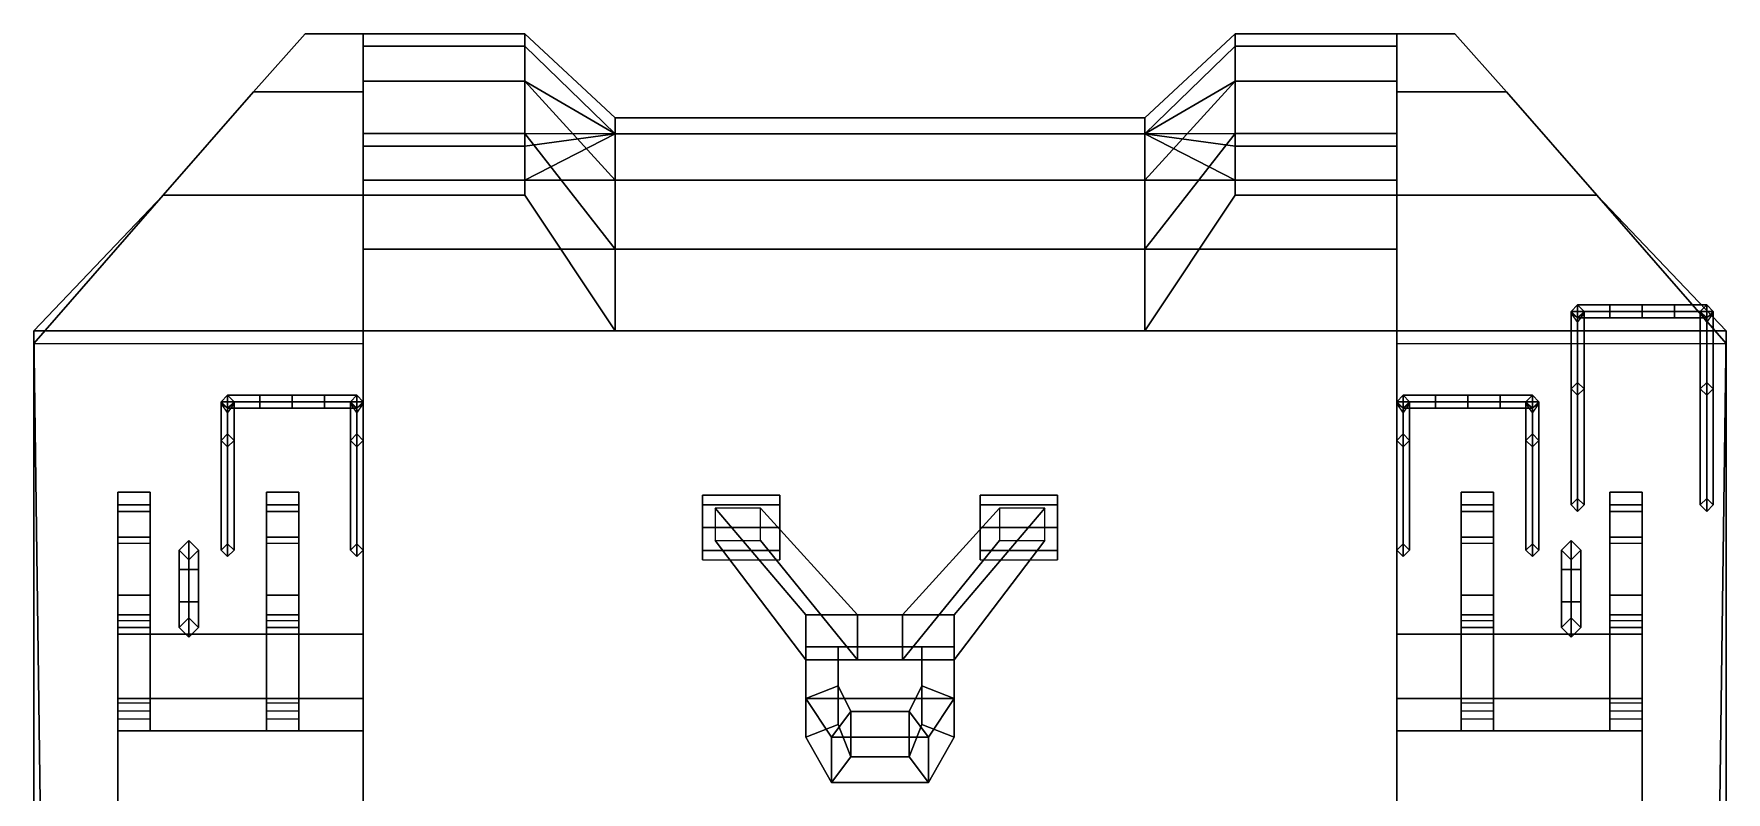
# Model space of a CAD drawing. Extents: x -1.31 to 1.31, y -3.08 to 2.74.
# Drawn here: x -1.31 to 1.31, y 1.565 to 2.74 of the extents above; entities that cross this region are included whole.
import ezdxf

# ---------------------------------------------------------------- set-up
doc = ezdxf.new("R2010")
doc.units = 0
doc.layers.get('0').update_dxf_attribs({"linetype": 'CONTINUOUS'})
doc.layers.add('BOGIE', color=5, linetype='CONTINUOUS')

msp = doc.modelspace()

# ---------------------------------------------------------------- linework, layer by layer
for points in [[(-0.89, 2.74, 1), (-0.97, 2.65, 1.06), (-0.97, 2.65, 1.09), (-0.89, 2.74, 1.03)], [(-0.8, 2.74, 1), (-0.8, 2.65, 1.06), (-0.97, 2.65, 1.06), (-0.89, 2.74, 1)], [(-0.89, 2.74, 1.03), (-0.97, 2.65, 1.09), (-0.8, 2.65, 1.09), (-0.8, 2.74, 1.03)], [(-0.8, 2.74, 1.03), (-0.8, 2.74, 1), (-0.89, 2.74, 1), (-0.89, 2.74, 1.03)], [(-0.55, 2.721, 0.7957), (-0.55, 2.74, 0.7), (-0.8, 2.74, 0.7), (-0.8, 2.721, 0.7957)], [(-0.55, 2.74, 0.7), (-0.55, 2.721, 0.6043), (-0.8, 2.721, 0.6043), (-0.8, 2.74, 0.7)], [(-0.8, 2.6668, 0.8768), (-0.8, 2.721, 0.7957), (-0.8, 2.74, 0.7), (-0.8, 2.721, 0.6043)], [(-0.8, 2.65, 1.09), (-0.8, 2.65, 1.06), (-0.8, 2.74, 1), (-0.8, 2.74, 1.03)], [(-0.8, 2.5657, 0.9349), (-0.8, 2.5133, 1.0133), (-0.8, 2.65, 1.06), (-0.8, 2.74, 1)], [(-0.8, 2.74, 1), (-0.8, 2.65, 1.06), (-0.8, 2.5133, 1.0133), (-0.8, 2.5657, 0.9349)], [(-0.41, 2.61, 0.78), (-0.41, 2.5849, 0.6537), (-0.55, 2.721, 0.6043), (-0.55, 2.74, 0.7)], [(-0.41, 2.5849, 0.9063), (-0.41, 2.61, 0.78), (-0.55, 2.74, 0.7), (-0.55, 2.721, 0.7957)], [(0.55, 2.74, 0.7), (0.55, 2.721, 0.6043), (0.41, 2.5849, 0.6537), (0.41, 2.61, 0.78)], [(0.55, 2.721, 0.7957), (0.55, 2.74, 0.7), (0.41, 2.61, 0.78), (0.41, 2.5849, 0.9063)], [(0.8, 2.74, 0.7), (0.8, 2.721, 0.6043), (0.55, 2.721, 0.6043), (0.55, 2.74, 0.7)], [(0.8, 2.721, 0.7957), (0.8, 2.74, 0.7), (0.55, 2.74, 0.7), (0.55, 2.721, 0.7957)], [(0.8, 2.721, 0.6043), (0.8, 2.74, 0.7), (0.8, 2.721, 0.7957), (0.8, 2.6668, 0.8768)], [(0.8, 2.74, 1.03), (0.8, 2.65, 1.09), (0.97, 2.65, 1.09), (0.89, 2.74, 1.03)], [(0.89, 2.74, 1.03), (0.89, 2.74, 1), (0.8, 2.74, 1), (0.8, 2.74, 1.03)], [(0.8, 2.74, 1), (0.8, 2.65, 1.06), (0.8, 2.65, 1.09), (0.8, 2.74, 1.03)], [(0.89, 2.74, 1), (0.97, 2.65, 1.06), (0.8, 2.65, 1.06), (0.8, 2.74, 1)], [(0.8, 2.74, 1), (0.8, 2.65, 1.06), (0.8, 2.5133, 1.0133), (0.8, 2.5657, 0.9349)], [(0.8, 2.5657, 0.9349), (0.8, 2.5133, 1.0133), (0.8, 2.65, 1.06), (0.8, 2.74, 1)], [(0.97, 2.65, 1.09), (0.97, 2.65, 1.06), (0.89, 2.74, 1), (0.89, 2.74, 1.03)], [(-0.55, 2.6668, 0.8768), (-0.55, 2.721, 0.7957), (-0.8, 2.721, 0.7957), (-0.8, 2.6668, 0.8768)], [(-0.55, 2.721, 0.6043), (-0.55, 2.6668, 0.5232), (-0.8, 2.6668, 0.5232), (-0.8, 2.721, 0.6043)], [(-0.8, 2.5857, 0.931), (-0.8, 2.6668, 0.8768), (-0.8, 2.721, 0.6043), (-0.8, 2.6668, 0.5232)], [(-0.41, 2.5849, 0.6537), (-0.41, 2.5133, 0.5467), (-0.55, 2.6668, 0.5232), (-0.55, 2.721, 0.6043)], [(-0.41, 2.5849, 0.9063), (-0.41, 2.5849, 0.9063), (-0.55, 2.721, 0.7957), (-0.55, 2.6668, 0.8768)], [(0.55, 2.721, 0.6043), (0.55, 2.6668, 0.5232), (0.41, 2.5133, 0.5467), (0.41, 2.5849, 0.6537)], [(0.55, 2.6668, 0.8768), (0.55, 2.721, 0.7957), (0.41, 2.5849, 0.9063)], [(0.8, 2.6668, 0.8768), (0.8, 2.721, 0.7957), (0.55, 2.721, 0.7957), (0.55, 2.6668, 0.8768)], [(0.8, 2.721, 0.6043), (0.8, 2.6668, 0.5232), (0.55, 2.6668, 0.5232), (0.55, 2.721, 0.6043)], [(0.8, 2.6668, 0.5232), (0.8, 2.721, 0.6043), (0.8, 2.6668, 0.8768), (0.8, 2.5857, 0.931)], [(-0.8, 2.49, 1.14), (-0.8, 2.65, 1.09), (-0.97, 2.65, 1.09), (-1.11, 2.49, 1.14)], [(-1.11, 2.49, 1.12), (-0.97, 2.65, 1.06), (-0.8, 2.65, 1.06), (-0.8, 2.49, 1.12)], [(-0.97, 2.65, 1.09), (-0.97, 2.65, 1.06), (-1.11, 2.49, 1.12), (-1.11, 2.49, 1.14)], [(-0.55, 2.5857, 0.931), (-0.55, 2.6668, 0.8768), (-0.8, 2.6668, 0.8768), (-0.8, 2.5857, 0.931)], [(-0.55, 2.6668, 0.5232), (-0.55, 2.5857, 0.469), (-0.8, 2.5857, 0.469), (-0.8, 2.6668, 0.5232)], [(-0.8, 2.5657, 0.9349), (-0.8, 2.5857, 0.931), (-0.8, 2.6668, 0.5232), (-0.8, 2.5857, 0.469)], [(-0.8, 2.49, 1.12), (-0.8, 2.65, 1.06), (-0.8, 2.65, 1.09), (-0.8, 2.49, 1.14)], [(-0.8, 2.65, 1.06), (-0.8, 2.49, 1.12), (-0.8, 2.4063, 1.0849), (-0.8, 2.5133, 1.0133)], [(-0.8, 2.5133, 1.0133), (-0.8, 2.4063, 1.0849), (-0.8, 2.49, 1.12), (-0.8, 2.65, 1.06)], [(-0.41, 2.5133, 0.5467), (-0.41, 2.4063, 0.4751), (-0.55, 2.5857, 0.469), (-0.55, 2.6668, 0.5232)], [(-0.41, 2.5849, 0.9063), (-0.41, 2.5849, 0.9063), (-0.55, 2.6668, 0.8768), (-0.55, 2.5857, 0.931)], [(0.55, 2.6668, 0.5232), (0.55, 2.5857, 0.469), (0.41, 2.4063, 0.4751), (0.41, 2.5133, 0.5467)], [(0.55, 2.5857, 0.931), (0.55, 2.6668, 0.8768), (0.41, 2.5849, 0.9063)], [(0.8, 2.6668, 0.5232), (0.8, 2.5857, 0.469), (0.55, 2.5857, 0.469), (0.55, 2.6668, 0.5232)], [(0.8, 2.5857, 0.931), (0.8, 2.6668, 0.8768), (0.55, 2.6668, 0.8768), (0.55, 2.5857, 0.931)], [(0.8, 2.5857, 0.469), (0.8, 2.6668, 0.5232), (0.8, 2.5857, 0.931), (0.8, 2.5657, 0.9349)], [(1.11, 2.49, 1.14), (0.97, 2.65, 1.09), (0.8, 2.65, 1.09), (0.8, 2.49, 1.14)], [(0.8, 2.65, 1.09), (0.8, 2.65, 1.06), (0.8, 2.49, 1.12), (0.8, 2.49, 1.14)], [(0.8, 2.49, 1.12), (0.8, 2.65, 1.06), (0.97, 2.65, 1.06), (1.11, 2.49, 1.12)], [(0.8, 2.5133, 1.0133), (0.8, 2.4063, 1.0849), (0.8, 2.49, 1.12), (0.8, 2.65, 1.06)], [(0.8, 2.65, 1.06), (0.8, 2.49, 1.12), (0.8, 2.4063, 1.0849), (0.8, 2.5133, 1.0133)], [(1.11, 2.49, 1.12), (0.97, 2.65, 1.06), (0.97, 2.65, 1.09), (1.11, 2.49, 1.14)], [(0.41, 2.5849, 0.9063), (0.41, 2.61, 0.78), (-0.41, 2.61, 0.78), (-0.41, 2.5849, 0.9063)], [(0.41, 2.61, 0.78), (0.41, 2.5849, 0.6537), (-0.41, 2.5849, 0.6537), (-0.41, 2.61, 0.78)], [(-0.55, 2.5657, 0.9349), (-0.55, 2.5857, 0.931), (-0.8, 2.5857, 0.931), (-0.8, 2.5657, 0.9349)], [(-0.55, 2.5857, 0.469), (-0.55, 2.49, 0.45), (-0.8, 2.49, 0.45), (-0.8, 2.5857, 0.469)], [(-0.8, 2.4063, 1.0849), (-0.8, 2.5133, 1.0133), (-0.8, 2.5857, 0.469), (-0.8, 2.49, 0.45)], [(-0.8, 2.5133, 1.0133), (-0.8, 2.5657, 0.9349), (-0.8, 2.5857, 0.469)], [(-0.41, 2.4063, 0.4751), (-0.41, 2.28, 0.45), (-0.55, 2.49, 0.45), (-0.55, 2.5857, 0.469)], [(-0.41, 2.5849, 0.9063), (-0.41, 2.5849, 0.9063), (-0.55, 2.5857, 0.931), (-0.55, 2.5657, 0.9349)], [(0.55, 2.5133, 1.0133), (0.41, 2.5849, 0.9063), (-0.41, 2.5849, 0.9063), (-0.55, 2.5133, 1.0133)], [(-0.41, 2.5849, 0.9063), (-0.41, 2.5849, 0.9063), (-0.55, 2.5657, 0.9349), (-0.55, 2.5133, 1.0133)], [(0.41, 2.5849, 0.6537), (0.41, 2.5133, 0.5467), (-0.41, 2.5133, 0.5467), (-0.41, 2.5849, 0.6537)], [(0.55, 2.5857, 0.469), (0.55, 2.49, 0.45), (0.41, 2.28, 0.45), (0.41, 2.4063, 0.4751)], [(0.55, 2.5657, 0.9349), (0.55, 2.5857, 0.931), (0.41, 2.5849, 0.9063)], [(0.55, 2.5133, 1.0133), (0.55, 2.5657, 0.9349), (0.41, 2.5849, 0.9063)], [(0.8, 2.5857, 0.469), (0.8, 2.49, 0.45), (0.55, 2.49, 0.45), (0.55, 2.5857, 0.469)], [(0.8, 2.5657, 0.9349), (0.8, 2.5857, 0.931), (0.55, 2.5857, 0.931), (0.55, 2.5657, 0.9349)], [(0.8, 2.49, 0.45), (0.8, 2.5857, 0.469), (0.8, 2.5133, 1.0133), (0.8, 2.4063, 1.0849)], [(0.8, 2.5857, 0.469), (0.8, 2.5857, 0.469), (0.8, 2.5657, 0.9349), (0.8, 2.5133, 1.0133)], [(-0.55, 2.5133, 1.0133), (-0.55, 2.5657, 0.9349), (-0.8, 2.5657, 0.9349), (-0.8, 2.5133, 1.0133)], [(0.8, 2.5133, 1.0133), (0.8, 2.5657, 0.9349), (0.55, 2.5657, 0.9349), (0.55, 2.5133, 1.0133)], [(-1.11, 2.49, 1.14), (-1.31, 2.26, 1.14), (-0.8, 2.26, 1.14), (-0.8, 2.49, 1.14)], [(-1.11, 2.49, 1.12), (-1.31, 2.28, 1.12), (-1.31, 2.26, 1.14), (-1.11, 2.49, 1.14)], [(-0.8, 2.49, 1.12), (-0.8, 2.28, 1.12), (-1.31, 2.28, 1.12), (-1.11, 2.49, 1.12)], [(0.8, 2.4063, 1.0849), (0.8, 2.5133, 1.0133), (-0.8, 2.5133, 1.0133), (-0.8, 2.4063, 1.0849)], [(-0.55, 2.49, 0.45), (-0.41, 2.28, 0.45), (-0.8, 2.28, 0.45), (-0.8, 2.49, 0.45)], [(-0.8, 2.28, 1.12), (-0.8, 2.4063, 1.0849), (-0.8, 2.49, 0.45), (-0.8, 2.28, 0.45)], [(-0.8, 2.26, 1.14), (-0.8, 2.28, 1.12), (-0.8, 2.49, 1.12), (-0.8, 2.49, 1.14)], [(-0.8, 2.4063, 1.0849), (-0.8, 2.28, 1.12), (-0.8, 2.28, 1.12), (-0.8, 2.49, 1.12)], [(-0.8, 2.49, 1.12), (-0.8, 2.28, 1.12), (-0.8, 2.28, 1.12), (-0.8, 2.4063, 1.0849)], [(0.41, 2.5133, 0.5467), (0.41, 2.4063, 0.4751), (-0.41, 2.4063, 0.4751), (-0.41, 2.5133, 0.5467)], [(0.8, 2.49, 0.45), (0.8, 2.28, 0.45), (0.41, 2.28, 0.45), (0.55, 2.49, 0.45)], [(0.8, 2.28, 0.45), (0.8, 2.49, 0.45), (0.8, 2.4063, 1.0849), (0.8, 2.28, 1.12)], [(0.8, 2.49, 1.12), (0.8, 2.28, 1.12), (0.8, 2.26, 1.14), (0.8, 2.49, 1.14)], [(0.8, 2.49, 1.14), (0.8, 2.26, 1.14), (1.31, 2.26, 1.14), (1.11, 2.49, 1.14)], [(1.11, 2.49, 1.12), (1.31, 2.28, 1.12), (0.8, 2.28, 1.12), (0.8, 2.49, 1.12)], [(0.8, 2.49, 1.12), (0.8, 2.28, 1.12), (0.8, 2.28, 1.12), (0.8, 2.4063, 1.0849)], [(0.8, 2.4063, 1.0849), (0.8, 2.28, 1.12), (0.8, 2.28, 1.12), (0.8, 2.49, 1.12)], [(1.31, 2.26, 1.14), (1.31, 2.28, 1.12), (1.11, 2.49, 1.12), (1.11, 2.49, 1.14)], [(0.8, 2.28, 1.12), (0.8, 2.4063, 1.0849), (-0.8, 2.4063, 1.0849), (-0.8, 2.28, 1.12)], [(0.41, 2.4063, 0.4751), (0.41, 2.28, 0.45), (-0.41, 2.28, 0.45), (-0.41, 2.4063, 0.4751)], [(1.08, 2.2, 1.19), (1.07, 2.19, 1.2), (1.07, 2.31, 1.37), (1.08, 2.32, 1.37)], [(1.08, 2.32, 1.37), (1.07, 2.31, 1.37), (1.13, 2.31, 1.43), (1.13, 2.32, 1.42)], [(1.07, 2.19, 1.2), (1.08, 2.18, 1.21), (1.08, 2.3, 1.37), (1.07, 2.31, 1.37)], [(1.07, 2.31, 1.37), (1.08, 2.3, 1.37), (1.13, 2.3, 1.42), (1.13, 2.31, 1.43)], [(1.08, 2.02, 1.35), (1.07, 2.01, 1.36), (1.07, 2.3065, 1.36), (1.08, 2.2925, 1.35)], [(1.07, 2.01, 1.36), (1.08, 2, 1.37), (1.08, 2.3, 1.37), (1.07, 2.3065, 1.36)], [(1.09, 2.19, 1.2), (1.08, 2.2, 1.19), (1.08, 2.32, 1.37), (1.09, 2.31, 1.37)], [(1.09, 2.31, 1.37), (1.08, 2.32, 1.37), (1.13, 2.32, 1.42), (1.13, 2.31, 1.41)], [(1.08, 2.18, 1.21), (1.09, 2.19, 1.2), (1.09, 2.31, 1.37), (1.08, 2.3, 1.37)], [(1.08, 2.3, 1.37), (1.09, 2.31, 1.37), (1.13, 2.31, 1.41), (1.13, 2.3, 1.42)], [(1.09, 2.01, 1.36), (1.08, 2.02, 1.35), (1.08, 2.2925, 1.35), (1.09, 2.3065, 1.36)], [(1.08, 2, 1.37), (1.09, 2.01, 1.36), (1.09, 2.3065, 1.36), (1.08, 2.3, 1.37)], [(1.13, 2.31, 1.41), (1.13, 2.32, 1.42), (1.18, 2.32, 1.44), (1.18, 2.31, 1.43)], [(1.13, 2.32, 1.42), (1.13, 2.31, 1.43), (1.18, 2.31, 1.45), (1.18, 2.32, 1.44)], [(1.13, 2.3, 1.42), (1.13, 2.31, 1.41), (1.18, 2.31, 1.43), (1.18, 2.3, 1.44)], [(1.13, 2.31, 1.43), (1.13, 2.3, 1.42), (1.18, 2.3, 1.44), (1.18, 2.31, 1.45)], [(1.23, 2.32, 1.42), (1.23, 2.31, 1.41), (1.18, 2.31, 1.43), (1.18, 2.32, 1.44)], [(1.23, 2.31, 1.43), (1.23, 2.32, 1.42), (1.18, 2.32, 1.44), (1.18, 2.31, 1.45)], [(1.23, 2.31, 1.41), (1.23, 2.3, 1.42), (1.18, 2.3, 1.44), (1.18, 2.31, 1.43)], [(1.23, 2.3, 1.42), (1.23, 2.31, 1.43), (1.18, 2.31, 1.45), (1.18, 2.3, 1.44)], [(1.28, 2.32, 1.37), (1.27, 2.31, 1.37), (1.23, 2.31, 1.41), (1.23, 2.32, 1.42)], [(1.29, 2.31, 1.37), (1.28, 2.32, 1.37), (1.23, 2.32, 1.42), (1.23, 2.31, 1.43)], [(1.27, 2.31, 1.37), (1.28, 2.3, 1.37), (1.23, 2.3, 1.42), (1.23, 2.31, 1.41)], [(1.28, 2.3, 1.37), (1.29, 2.31, 1.37), (1.23, 2.31, 1.43), (1.23, 2.3, 1.42)], [(1.28, 2.2, 1.19), (1.27, 2.19, 1.2), (1.27, 2.31, 1.37), (1.28, 2.32, 1.37)], [(1.27, 2.19, 1.2), (1.28, 2.18, 1.21), (1.28, 2.3, 1.37), (1.27, 2.31, 1.37)], [(1.27, 2.01, 1.36), (1.28, 2, 1.37), (1.28, 2.3, 1.37), (1.27, 2.3065, 1.36)], [(1.28, 2.02, 1.35), (1.27, 2.01, 1.36), (1.27, 2.3065, 1.36), (1.28, 2.2925, 1.35)], [(1.29, 2.19, 1.2), (1.28, 2.2, 1.19), (1.28, 2.32, 1.37), (1.29, 2.31, 1.37)], [(1.28, 2.18, 1.21), (1.29, 2.19, 1.2), (1.29, 2.31, 1.37), (1.28, 2.3, 1.37)], [(1.28, 2, 1.37), (1.29, 2.01, 1.36), (1.29, 2.3065, 1.36), (1.28, 2.3, 1.37)], [(1.29, 2.01, 1.36), (1.28, 2.02, 1.35), (1.28, 2.2925, 1.35), (1.29, 2.3065, 1.36)], [(-1.31, 2.28, 1.12), (-1.31, -2.85, 1.12), (-1.3, -2.75, 1.4), (-1.3, 1.55, 1.79)], [(1.31, 2.28, 1.12), (-1.31, 2.28, 1.12), (-1.3, 1.55, 1.79), (1.3, 1.55, 1.79)], [(-0.8, 2.28, 1.12), (-0.8, -2.85, 1.12), (-1.31, -2.85, 1.12), (-1.31, 2.28, 1.12)], [(-0.8, 2.28, 0.45), (-0.8, -2.47, 0.45), (-0.8, -2.47, 1.12), (-0.8, 2.28, 1.12)], [(0.8, 2.28, 0.45), (0.8, -2.47, 0.45), (-0.8, -2.47, 0.45), (-0.8, 2.28, 0.45)], [(0.8, -2.47, 1.12), (0.8, -2.47, 0.45), (0.8, 2.28, 0.45), (0.8, 2.28, 1.12)], [(1.31, 2.28, 1.12), (1.31, -2.85, 1.12), (0.8, -2.85, 1.12), (0.8, 2.28, 1.12)], [(1.3, -2.75, 1.4), (1.31, -2.85, 1.12), (1.31, 2.28, 1.12), (1.3, 1.55, 1.79)], [(-1.01, 2.12, 1.26), (-1.02, 2.11, 1.27), (-1.02, 2.17, 1.44), (-1.01, 2.18, 1.44)], [(-1.01, 2.18, 1.44), (-1.02, 2.17, 1.44), (-0.96, 2.17, 1.56), (-0.96, 2.18, 1.55)], [(-1, 2.11, 1.27), (-1.01, 2.12, 1.26), (-1.01, 2.18, 1.44), (-1, 2.17, 1.44)], [(-1, 2.17, 1.44), (-1.01, 2.18, 1.44), (-0.96, 2.18, 1.55), (-0.96, 2.17, 1.54)], [(-0.96, 2.17, 1.54), (-0.96, 2.18, 1.55), (-0.91, 2.18, 1.57), (-0.91, 2.17, 1.56)], [(-0.96, 2.18, 1.55), (-0.96, 2.17, 1.56), (-0.91, 2.17, 1.58), (-0.91, 2.18, 1.57)], [(-0.86, 2.18, 1.55), (-0.86, 2.17, 1.54), (-0.91, 2.17, 1.56), (-0.91, 2.18, 1.57)], [(-0.86, 2.17, 1.56), (-0.86, 2.18, 1.55), (-0.91, 2.18, 1.57), (-0.91, 2.17, 1.58)], [(-0.81, 2.18, 1.44), (-0.82, 2.17, 1.44), (-0.86, 2.17, 1.54), (-0.86, 2.18, 1.55)], [(-0.8, 2.17, 1.44), (-0.81, 2.18, 1.44), (-0.86, 2.18, 1.55), (-0.86, 2.17, 1.56)], [(-0.81, 2.12, 1.26), (-0.82, 2.11, 1.27), (-0.82, 2.17, 1.44), (-0.81, 2.18, 1.44)], [(-0.8, 2.11, 1.27), (-0.81, 2.12, 1.26), (-0.81, 2.18, 1.44), (-0.8, 2.17, 1.44)], [(0.81, 2.12, 1.26), (0.8, 2.11, 1.27), (0.8, 2.17, 1.44), (0.81, 2.18, 1.44)], [(0.81, 2.18, 1.44), (0.8, 2.17, 1.44), (0.86, 2.17, 1.56), (0.86, 2.18, 1.55)], [(0.82, 2.11, 1.27), (0.81, 2.12, 1.26), (0.81, 2.18, 1.44), (0.82, 2.17, 1.44)], [(0.82, 2.17, 1.44), (0.81, 2.18, 1.44), (0.86, 2.18, 1.55), (0.86, 2.17, 1.54)], [(0.86, 2.18, 1.55), (0.86, 2.17, 1.56), (0.91, 2.17, 1.58), (0.91, 2.18, 1.57)], [(0.86, 2.17, 1.54), (0.86, 2.18, 1.55), (0.91, 2.18, 1.57), (0.91, 2.17, 1.56)], [(0.96, 2.17, 1.56), (0.96, 2.18, 1.55), (0.91, 2.18, 1.57), (0.91, 2.17, 1.58)], [(0.96, 2.18, 1.55), (0.96, 2.17, 1.54), (0.91, 2.17, 1.56), (0.91, 2.18, 1.57)], [(1.02, 2.17, 1.44), (1.01, 2.18, 1.44), (0.96, 2.18, 1.55), (0.96, 2.17, 1.56)], [(1.01, 2.18, 1.44), (1, 2.17, 1.44), (0.96, 2.17, 1.54), (0.96, 2.18, 1.55)], [(1.01, 2.12, 1.26), (1, 2.11, 1.27), (1, 2.17, 1.44), (1.01, 2.18, 1.44)], [(1.02, 2.11, 1.27), (1.01, 2.12, 1.26), (1.01, 2.18, 1.44), (1.02, 2.17, 1.44)], [(-1.02, 2.11, 1.27), (-1.01, 2.1, 1.28), (-1.01, 2.16, 1.44), (-1.02, 2.17, 1.44)], [(-1.02, 2.17, 1.44), (-1.01, 2.16, 1.44), (-0.96, 2.16, 1.55), (-0.96, 2.17, 1.56)], [(-1.01, 1.95, 1.42), (-1.02, 1.94, 1.43), (-1.02, 2.1665, 1.43), (-1.01, 2.1525, 1.42)], [(-1.02, 1.94, 1.43), (-1.01, 1.93, 1.44), (-1.01, 2.16, 1.44), (-1.02, 2.1665, 1.43)], [(-1.01, 2.1, 1.28), (-1, 2.11, 1.27), (-1, 2.17, 1.44), (-1.01, 2.16, 1.44)], [(-1.01, 2.16, 1.44), (-1, 2.17, 1.44), (-0.96, 2.17, 1.54), (-0.96, 2.16, 1.55)], [(-1, 1.94, 1.43), (-1.01, 1.95, 1.42), (-1.01, 2.1525, 1.42), (-1, 2.1665, 1.43)], [(-1.01, 1.93, 1.44), (-1, 1.94, 1.43), (-1, 2.1665, 1.43), (-1.01, 2.16, 1.44)], [(-0.96, 2.16, 1.55), (-0.96, 2.17, 1.54), (-0.91, 2.17, 1.56), (-0.91, 2.16, 1.57)], [(-0.96, 2.17, 1.56), (-0.96, 2.16, 1.55), (-0.91, 2.16, 1.57), (-0.91, 2.17, 1.58)], [(-0.86, 2.17, 1.54), (-0.86, 2.16, 1.55), (-0.91, 2.16, 1.57), (-0.91, 2.17, 1.56)], [(-0.86, 2.16, 1.55), (-0.86, 2.17, 1.56), (-0.91, 2.17, 1.58), (-0.91, 2.16, 1.57)], [(-0.82, 2.17, 1.44), (-0.81, 2.16, 1.44), (-0.86, 2.16, 1.55), (-0.86, 2.17, 1.54)], [(-0.81, 2.16, 1.44), (-0.8, 2.17, 1.44), (-0.86, 2.17, 1.56), (-0.86, 2.16, 1.55)], [(-0.82, 2.11, 1.27), (-0.81, 2.1, 1.28), (-0.81, 2.16, 1.44), (-0.82, 2.17, 1.44)], [(-0.81, 1.95, 1.42), (-0.82, 1.94, 1.43), (-0.82, 2.1665, 1.43), (-0.81, 2.1525, 1.42)], [(-0.82, 1.94, 1.43), (-0.81, 1.93, 1.44), (-0.81, 2.16, 1.44), (-0.82, 2.1665, 1.43)], [(-0.81, 2.1, 1.28), (-0.8, 2.11, 1.27), (-0.8, 2.17, 1.44), (-0.81, 2.16, 1.44)], [(-0.8, 1.94, 1.43), (-0.81, 1.95, 1.42), (-0.81, 2.1525, 1.42), (-0.8, 2.1665, 1.43)], [(-0.81, 1.93, 1.44), (-0.8, 1.94, 1.43), (-0.8, 2.1665, 1.43), (-0.81, 2.16, 1.44)], [(0.8, 2.11, 1.27), (0.81, 2.1, 1.28), (0.81, 2.16, 1.44), (0.8, 2.17, 1.44)], [(0.8, 2.17, 1.44), (0.81, 2.16, 1.44), (0.86, 2.16, 1.55), (0.86, 2.17, 1.56)], [(0.8, 1.94, 1.43), (0.81, 1.93, 1.44), (0.81, 2.16, 1.44), (0.8, 2.1665, 1.43)], [(0.81, 1.95, 1.42), (0.8, 1.94, 1.43), (0.8, 2.1665, 1.43), (0.81, 2.1525, 1.42)], [(0.81, 2.1, 1.28), (0.82, 2.11, 1.27), (0.82, 2.17, 1.44), (0.81, 2.16, 1.44)], [(0.81, 2.16, 1.44), (0.82, 2.17, 1.44), (0.86, 2.17, 1.54), (0.86, 2.16, 1.55)], [(0.81, 1.93, 1.44), (0.82, 1.94, 1.43), (0.82, 2.1665, 1.43), (0.81, 2.16, 1.44)], [(0.82, 1.94, 1.43), (0.81, 1.95, 1.42), (0.81, 2.1525, 1.42), (0.82, 2.1665, 1.43)], [(0.86, 2.17, 1.56), (0.86, 2.16, 1.55), (0.91, 2.16, 1.57), (0.91, 2.17, 1.58)], [(0.86, 2.16, 1.55), (0.86, 2.17, 1.54), (0.91, 2.17, 1.56), (0.91, 2.16, 1.57)], [(0.96, 2.16, 1.55), (0.96, 2.17, 1.56), (0.91, 2.17, 1.58), (0.91, 2.16, 1.57)], [(0.96, 2.17, 1.54), (0.96, 2.16, 1.55), (0.91, 2.16, 1.57), (0.91, 2.17, 1.56)], [(1.01, 2.16, 1.44), (1.02, 2.17, 1.44), (0.96, 2.17, 1.56), (0.96, 2.16, 1.55)], [(1, 2.17, 1.44), (1.01, 2.16, 1.44), (0.96, 2.16, 1.55), (0.96, 2.17, 1.54)], [(1, 2.11, 1.27), (1.01, 2.1, 1.28), (1.01, 2.16, 1.44), (1, 2.17, 1.44)], [(1.01, 1.95, 1.42), (1, 1.94, 1.43), (1, 2.1665, 1.43), (1.01, 2.1525, 1.42)], [(1, 1.94, 1.43), (1.01, 1.93, 1.44), (1.01, 2.16, 1.44), (1, 2.1665, 1.43)], [(1.01, 2.1, 1.28), (1.02, 2.11, 1.27), (1.02, 2.17, 1.44), (1.01, 2.16, 1.44)], [(1.02, 1.94, 1.43), (1.01, 1.95, 1.42), (1.01, 2.1525, 1.42), (1.02, 2.1665, 1.43)], [(1.01, 1.93, 1.44), (1.02, 1.94, 1.43), (1.02, 2.1665, 1.43), (1.01, 2.16, 1.44)], [(-0.275, 2.0104, 1.3646), (-0.275, 1.925, 1.4), (-0.275, 1.9396, 1.4354), (-0.275, 2.025, 1.4)], [(-0.275, 2.0104, 1.3646), (-0.275, 2.025, 1.4), (-0.155, 2.025, 1.4), (-0.155, 2.0104, 1.3646)], [(-0.275, 2.025, 1.4), (-0.275, 1.9396, 1.4354), (-0.275, 1.975, 1.45), (-0.275, 2.0104, 1.4354)], [(-0.275, 2.025, 1.4), (-0.275, 2.0104, 1.4354), (-0.155, 2.0104, 1.4354), (-0.155, 2.025, 1.4)], [(-0.155, 2.025, 1.4), (-0.155, 1.9396, 1.4354), (-0.155, 1.925, 1.4), (-0.155, 2.0104, 1.3646)], [(-0.155, 2.0104, 1.4354), (-0.155, 1.975, 1.45), (-0.155, 1.9396, 1.4354), (-0.155, 2.025, 1.4)], [(0.155, 2.025, 1.4), (0.155, 2.0104, 1.4354), (0.275, 2.0104, 1.4354), (0.275, 2.025, 1.4)], [(0.155, 2.0104, 1.3646), (0.155, 2.025, 1.4), (0.275, 2.025, 1.4), (0.275, 2.0104, 1.3646)], [(0.155, 2.025, 1.4), (0.155, 1.9396, 1.4354), (0.155, 1.975, 1.45), (0.155, 2.0104, 1.4354)], [(0.155, 2.0104, 1.3646), (0.155, 1.925, 1.4), (0.155, 1.9396, 1.4354), (0.155, 2.025, 1.4)], [(0.275, 2.0104, 1.4354), (0.275, 1.975, 1.45), (0.275, 1.9396, 1.4354), (0.275, 2.025, 1.4)], [(0.275, 2.025, 1.4), (0.275, 1.9396, 1.4354), (0.275, 1.925, 1.4), (0.275, 2.0104, 1.3646)], [(-0.275, 2.0104, 1.4354), (-0.275, 1.975, 1.45), (-0.155, 1.975, 1.45), (-0.155, 2.0104, 1.4354)], [(-0.035, 1.84, 1.61), (-0.185, 2.005, 1.44), (-0.255, 2.005, 1.44), (-0.115, 1.84, 1.61)], [(-0.115, 1.84, 1.61), (-0.255, 2.005, 1.44), (-0.255, 1.955, 1.44), (-0.115, 1.77, 1.61)], [(-0.035, 1.77, 1.61), (-0.185, 1.955, 1.44), (-0.185, 2.005, 1.44), (-0.035, 1.84, 1.61)], [(0.035, 1.84, 1.61), (0.185, 2.005, 1.44), (0.185, 1.955, 1.44), (0.035, 1.77, 1.61)], [(0.255, 2.005, 1.44), (0.185, 2.005, 1.44), (0.035, 1.84, 1.61), (0.115, 1.84, 1.61)], [(0.115, 1.77, 1.61), (0.255, 1.955, 1.44), (0.255, 2.005, 1.44), (0.115, 1.84, 1.61)], [(0.155, 2.0104, 1.4354), (0.155, 1.975, 1.45), (0.275, 1.975, 1.45), (0.275, 2.0104, 1.4354)], [(-0.275, 1.975, 1.45), (-0.275, 1.9396, 1.4354), (-0.155, 1.9396, 1.4354), (-0.155, 1.975, 1.45)], [(0.155, 1.975, 1.45), (0.155, 1.9396, 1.4354), (0.275, 1.9396, 1.4354), (0.275, 1.975, 1.45)], [(-1.085, 1.91, 1.62), (-1.07, 1.91, 1.635), (-1.07, 1.955, 1.58), (-1.085, 1.94, 1.58)], [(-1.07, 1.955, 1.41), (-1.085, 1.94, 1.43), (-1.085, 1.94, 1.58), (-1.07, 1.955, 1.58)], [(-1.07, 1.91, 1.605), (-1.085, 1.91, 1.62), (-1.085, 1.94, 1.58), (-1.07, 1.925, 1.58)], [(-1.085, 1.94, 1.43), (-1.07, 1.925, 1.44), (-1.07, 1.925, 1.58), (-1.085, 1.94, 1.58)], [(-1.07, 1.91, 1.635), (-1.055, 1.91, 1.62), (-1.055, 1.94, 1.58), (-1.07, 1.955, 1.58)], [(-1.055, 1.94, 1.43), (-1.07, 1.955, 1.41), (-1.07, 1.955, 1.58), (-1.055, 1.94, 1.58)], [(-1.055, 1.91, 1.62), (-1.07, 1.91, 1.605), (-1.07, 1.925, 1.58), (-1.055, 1.94, 1.58)], [(-1.07, 1.925, 1.44), (-1.055, 1.94, 1.43), (-1.055, 1.94, 1.58), (-1.07, 1.925, 1.58)], [(-0.275, 1.9396, 1.4354), (-0.275, 1.925, 1.4), (-0.155, 1.925, 1.4), (-0.155, 1.9396, 1.4354)], [(-0.255, 1.955, 1.44), (-0.185, 1.955, 1.44), (-0.035, 1.77, 1.61), (-0.115, 1.77, 1.61)], [(0.035, 1.77, 1.61), (0.185, 1.955, 1.44), (0.255, 1.955, 1.44), (0.115, 1.77, 1.61)], [(0.155, 1.9396, 1.4354), (0.155, 1.925, 1.4), (0.275, 1.925, 1.4), (0.275, 1.9396, 1.4354)], [(1.055, 1.91, 1.62), (1.07, 1.91, 1.635), (1.07, 1.955, 1.58), (1.055, 1.94, 1.58)], [(1.07, 1.955, 1.41), (1.055, 1.94, 1.43), (1.055, 1.94, 1.58), (1.07, 1.955, 1.58)], [(1.07, 1.91, 1.605), (1.055, 1.91, 1.62), (1.055, 1.94, 1.58), (1.07, 1.925, 1.58)], [(1.055, 1.94, 1.43), (1.07, 1.925, 1.44), (1.07, 1.925, 1.58), (1.055, 1.94, 1.58)], [(1.07, 1.91, 1.635), (1.085, 1.91, 1.62), (1.085, 1.94, 1.58), (1.07, 1.955, 1.58)], [(1.085, 1.94, 1.43), (1.07, 1.955, 1.41), (1.07, 1.955, 1.58), (1.085, 1.94, 1.58)], [(1.085, 1.91, 1.62), (1.07, 1.91, 1.605), (1.07, 1.925, 1.58), (1.085, 1.94, 1.58)], [(1.07, 1.925, 1.44), (1.085, 1.94, 1.43), (1.085, 1.94, 1.58), (1.07, 1.925, 1.58)], [(-1.07, 1.86, 1.605), (-1.085, 1.86, 1.62), (-1.085, 1.91, 1.62), (-1.07, 1.91, 1.605)], [(-1.085, 1.86, 1.62), (-1.07, 1.86, 1.635), (-1.07, 1.91, 1.635), (-1.085, 1.91, 1.62)], [(-1.055, 1.86, 1.62), (-1.07, 1.86, 1.605), (-1.07, 1.91, 1.605), (-1.055, 1.91, 1.62)], [(-1.07, 1.86, 1.635), (-1.055, 1.86, 1.62), (-1.055, 1.91, 1.62), (-1.07, 1.91, 1.635)], [(1.055, 1.86, 1.62), (1.07, 1.86, 1.635), (1.07, 1.91, 1.635), (1.055, 1.91, 1.62)], [(1.07, 1.86, 1.605), (1.055, 1.86, 1.62), (1.055, 1.91, 1.62), (1.07, 1.91, 1.605)], [(1.07, 1.86, 1.635), (1.085, 1.86, 1.62), (1.085, 1.91, 1.62), (1.07, 1.91, 1.635)], [(1.085, 1.86, 1.62), (1.07, 1.86, 1.605), (1.07, 1.91, 1.605), (1.085, 1.91, 1.62)], [(-1.085, 1.86, 1.62), (-1.07, 1.86, 1.605), (-1.07, 1.835, 1.58), (-1.085, 1.82, 1.58)], [(-1.07, 1.86, 1.635), (-1.085, 1.86, 1.62), (-1.085, 1.82, 1.58), (-1.07, 1.805, 1.58)], [(-1.07, 1.835, 1.52), (-1.085, 1.82, 1.54), (-1.085, 1.82, 1.58), (-1.07, 1.835, 1.58)], [(-1.07, 1.86, 1.605), (-1.055, 1.86, 1.62), (-1.055, 1.82, 1.58), (-1.07, 1.835, 1.58)], [(-1.055, 1.86, 1.62), (-1.07, 1.86, 1.635), (-1.07, 1.805, 1.58), (-1.055, 1.82, 1.58)], [(-1.055, 1.82, 1.54), (-1.07, 1.835, 1.52), (-1.07, 1.835, 1.58), (-1.055, 1.82, 1.58)], [(0.115, 1.79, 1.66), (0.115, 1.84, 1.61), (-0.115, 1.84, 1.61), (-0.115, 1.79, 1.66)], [(-0.115, 1.79, 1.66), (-0.115, 1.84, 1.61), (-0.115, 1.77, 1.61), (-0.115, 1.71, 1.66)], [(-0.035, 1.84, 1.61), (0.035, 1.84, 1.61), (0.035, 1.77, 1.61), (-0.035, 1.77, 1.61)], [(0.115, 1.71, 1.66), (0.115, 1.77, 1.61), (0.115, 1.84, 1.61), (0.115, 1.79, 1.66)], [(1.07, 1.86, 1.635), (1.055, 1.86, 1.62), (1.055, 1.82, 1.58), (1.07, 1.805, 1.58)], [(1.055, 1.86, 1.62), (1.07, 1.86, 1.605), (1.07, 1.835, 1.58), (1.055, 1.82, 1.58)], [(1.07, 1.835, 1.52), (1.055, 1.82, 1.54), (1.055, 1.82, 1.58), (1.07, 1.835, 1.58)], [(1.085, 1.86, 1.62), (1.07, 1.86, 1.635), (1.07, 1.805, 1.58), (1.085, 1.82, 1.58)], [(1.07, 1.86, 1.605), (1.085, 1.86, 1.62), (1.085, 1.82, 1.58), (1.07, 1.835, 1.58)], [(1.085, 1.82, 1.54), (1.07, 1.835, 1.52), (1.07, 1.835, 1.58), (1.085, 1.82, 1.58)], [(-1.085, 1.82, 1.54), (-1.07, 1.805, 1.55), (-1.07, 1.805, 1.58), (-1.085, 1.82, 1.58)], [(-1.07, 1.805, 1.55), (-1.055, 1.82, 1.54), (-1.055, 1.82, 1.58), (-1.07, 1.805, 1.58)], [(1.055, 1.82, 1.54), (1.07, 1.805, 1.55), (1.07, 1.805, 1.58), (1.055, 1.82, 1.58)], [(1.07, 1.805, 1.55), (1.085, 1.82, 1.54), (1.085, 1.82, 1.58), (1.07, 1.805, 1.58)], [(-0.065, 1.73, 1.71), (-0.065, 1.79, 1.66), (-0.115, 1.79, 1.66), (-0.115, 1.71, 1.72)], [(-0.115, 1.71, 1.72), (-0.115, 1.79, 1.66), (-0.115, 1.71, 1.66), (-0.115, 1.65, 1.72)], [(-0.065, 1.67, 1.71), (-0.065, 1.71, 1.66), (-0.065, 1.79, 1.66), (-0.065, 1.73, 1.71)], [(-0.065, 1.71, 1.66), (0.065, 1.71, 1.66), (0.065, 1.79, 1.66), (-0.065, 1.79, 1.66)], [(0.115, 1.71, 1.72), (0.115, 1.79, 1.66), (0.065, 1.79, 1.66), (0.065, 1.73, 1.71)], [(0.065, 1.73, 1.71), (0.065, 1.79, 1.66), (0.065, 1.71, 1.66), (0.065, 1.67, 1.71)], [(0.115, 1.65, 1.72), (0.115, 1.71, 1.66), (0.115, 1.79, 1.66), (0.115, 1.71, 1.72)], [(-0.115, 1.77, 1.61), (0.115, 1.77, 1.61), (0.115, 1.71, 1.66), (-0.115, 1.71, 1.66)], [(-0.045, 1.69, 1.74), (-0.065, 1.73, 1.71), (-0.115, 1.71, 1.72), (-0.075, 1.65, 1.78)], [(-0.045, 1.62, 1.74), (-0.065, 1.67, 1.71), (-0.065, 1.73, 1.71), (-0.045, 1.69, 1.74)], [(0.115, 1.71, 1.72), (0.065, 1.73, 1.71), (0.045, 1.69, 1.74), (0.075, 1.65, 1.78)], [(0.045, 1.69, 1.74), (0.065, 1.73, 1.71), (0.065, 1.67, 1.71), (0.045, 1.62, 1.74)], [(-0.115, 1.71, 1.66), (-0.065, 1.71, 1.66), (-0.065, 1.67, 1.71), (-0.115, 1.65, 1.72)], [(-0.075, 1.65, 1.78), (-0.115, 1.71, 1.72), (-0.115, 1.65, 1.72), (-0.075, 1.58, 1.78)], [(0.065, 1.71, 1.66), (0.115, 1.71, 1.66), (0.115, 1.65, 1.72), (0.065, 1.67, 1.71)], [(0.075, 1.58, 1.78), (0.115, 1.65, 1.72), (0.115, 1.71, 1.72), (0.075, 1.65, 1.78)], [(0.075, 1.65, 1.78), (0.045, 1.69, 1.74), (-0.045, 1.69, 1.74), (-0.075, 1.65, 1.78)], [(-0.045, 1.69, 1.74), (0.045, 1.69, 1.74), (0.045, 1.62, 1.74), (-0.045, 1.62, 1.74)], [(-0.115, 1.65, 1.72), (-0.065, 1.67, 1.71), (-0.045, 1.62, 1.74), (-0.075, 1.58, 1.78)], [(0.045, 1.62, 1.74), (0.065, 1.67, 1.71), (0.115, 1.65, 1.72), (0.075, 1.58, 1.78)], [(-0.075, 1.58, 1.78), (0.075, 1.58, 1.78), (0.075, 1.65, 1.78), (-0.075, 1.65, 1.78)], [(-0.045, 1.62, 1.74), (0.045, 1.62, 1.74), (0.075, 1.58, 1.78), (-0.075, 1.58, 1.78)]]:
    msp.add_3dface(points)
at = {"layer": 'BOGIE'}
for points in [[(-1.13, 2.03, 0.3), (-1.13, 2, 0.26), (-1.18, 2, 0.26), (-1.18, 2.03, 0.3)], [(-1.18, 2, 0.26), (-1.18, 1.96, 0.26), (-1.18, 2.01, 0.33), (-1.18, 2.03, 0.3)], [(-1.18, 2.03, 0.3), (-1.18, 2.01, 0.33), (-1.13, 2.01, 0.33), (-1.13, 2.03, 0.3)], [(-1.13, 2.01, 0.33), (-1.13, 1.96, 0.26), (-1.13, 2, 0.26), (-1.13, 2.03, 0.3)], [(-0.9, 2.03, 0.3), (-0.9, 2, 0.26), (-0.95, 2, 0.26), (-0.95, 2.03, 0.3)], [(-0.95, 2, 0.26), (-0.95, 1.96, 0.26), (-0.95, 2.01, 0.33), (-0.95, 2.03, 0.3)], [(-0.95, 2.03, 0.3), (-0.95, 2.01, 0.33), (-0.9, 2.01, 0.33), (-0.9, 2.03, 0.3)], [(-0.9, 2.01, 0.33), (-0.9, 1.96, 0.26), (-0.9, 2, 0.26), (-0.9, 2.03, 0.3)], [(0.95, 2.03, 0.3), (0.95, 2, 0.26), (0.9, 2, 0.26), (0.9, 2.03, 0.3)], [(0.9, 2, 0.26), (0.9, 1.96, 0.26), (0.9, 2.01, 0.33), (0.9, 2.03, 0.3)], [(0.9, 2.03, 0.3), (0.9, 2.01, 0.33), (0.95, 2.01, 0.33), (0.95, 2.03, 0.3)], [(0.95, 2.01, 0.33), (0.95, 1.96, 0.26), (0.95, 2, 0.26), (0.95, 2.03, 0.3)], [(1.13, 2, 0.26), (1.13, 1.96, 0.26), (1.13, 2.01, 0.33), (1.13, 2.03, 0.3)], [(1.18, 2.03, 0.3), (1.18, 2, 0.26), (1.13, 2, 0.26), (1.13, 2.03, 0.3)], [(1.13, 2.03, 0.3), (1.13, 2.01, 0.33), (1.18, 2.01, 0.33), (1.18, 2.03, 0.3)], [(1.18, 2.01, 0.33), (1.18, 1.96, 0.26), (1.18, 2, 0.26), (1.18, 2.03, 0.3)], [(-1.18, 1.96, 0.26), (-1.18, 1.66, 0.36), (-1.18, 1.6789, 0.4469), (-1.18, 2.01, 0.33)], [(-1.18, 2.01, 0.33), (-1.18, 1.6789, 0.4469), (-1.13, 1.6789, 0.4469), (-1.13, 2.01, 0.33)], [(-1.13, 2, 0.26), (-1.13, 1.96, 0.26), (-1.18, 1.96, 0.26), (-1.18, 2, 0.26)], [(-1.13, 1.6789, 0.4469), (-1.13, 1.66, 0.36), (-1.13, 1.96, 0.26), (-1.13, 2.01, 0.33)], [(-0.95, 1.96, 0.26), (-0.95, 1.66, 0.36), (-0.95, 1.6789, 0.4469), (-0.95, 2.01, 0.33)], [(-0.95, 2.01, 0.33), (-0.95, 1.6789, 0.4469), (-0.9, 1.6789, 0.4469), (-0.9, 2.01, 0.33)], [(-0.9, 2, 0.26), (-0.9, 1.96, 0.26), (-0.95, 1.96, 0.26), (-0.95, 2, 0.26)], [(-0.9, 1.6789, 0.4469), (-0.9, 1.66, 0.36), (-0.9, 1.96, 0.26), (-0.9, 2.01, 0.33)], [(0.9, 1.96, 0.26), (0.9, 1.66, 0.36), (0.9, 1.6789, 0.4469), (0.9, 2.01, 0.33)], [(0.9, 2.01, 0.33), (0.9, 1.6789, 0.4469), (0.95, 1.6789, 0.4469), (0.95, 2.01, 0.33)], [(0.95, 2, 0.26), (0.95, 1.96, 0.26), (0.9, 1.96, 0.26), (0.9, 2, 0.26)], [(0.95, 1.6789, 0.4469), (0.95, 1.66, 0.36), (0.95, 1.96, 0.26), (0.95, 2.01, 0.33)], [(1.13, 1.96, 0.26), (1.13, 1.66, 0.36), (1.13, 1.6789, 0.4469), (1.13, 2.01, 0.33)], [(1.13, 2.01, 0.33), (1.13, 1.6789, 0.4469), (1.18, 1.6789, 0.4469), (1.18, 2.01, 0.33)], [(1.18, 2, 0.26), (1.18, 1.96, 0.26), (1.13, 1.96, 0.26), (1.13, 2, 0.26)], [(1.18, 1.6789, 0.4469), (1.18, 1.66, 0.36), (1.18, 1.96, 0.26), (1.18, 2.01, 0.33)], [(-1.18, 1.96, 0.44), (-1.18, 1.87, 0.5), (-1.13, 1.87, 0.5), (-1.13, 1.96, 0.44)], [(-1.18, 1.84, 0.42), (-1.18, 1.82, 0.45), (-1.18, 1.87, 0.5), (-1.18, 1.96, 0.44)], [(-1.13, 1.96, 0.26), (-1.13, 1.66, 0.36), (-1.18, 1.66, 0.36), (-1.18, 1.96, 0.26)], [(-1.18, 1.9501, 0.3511), (-1.18, 1.96, 0.44), (-1.13, 1.96, 0.44), (-1.13, 1.9501, 0.3511)], [(-1.18, 1.8311, 0.3932), (-1.18, 1.84, 0.42), (-1.18, 1.96, 0.44), (-1.18, 1.9501, 0.3511)], [(-1.13, 1.87, 0.5), (-1.13, 1.82, 0.45), (-1.13, 1.84, 0.42), (-1.13, 1.96, 0.44)], [(-1.13, 1.96, 0.44), (-1.13, 1.84, 0.42), (-1.13, 1.8311, 0.3932), (-1.13, 1.9501, 0.3511)], [(-0.95, 1.84, 0.42), (-0.95, 1.82, 0.45), (-0.95, 1.87, 0.5), (-0.95, 1.96, 0.44)], [(-0.95, 1.96, 0.44), (-0.95, 1.87, 0.5), (-0.9, 1.87, 0.5), (-0.9, 1.96, 0.44)], [(-0.9, 1.96, 0.26), (-0.9, 1.66, 0.36), (-0.95, 1.66, 0.36), (-0.95, 1.96, 0.26)], [(-0.95, 1.8311, 0.3932), (-0.95, 1.84, 0.42), (-0.95, 1.96, 0.44), (-0.95, 1.9501, 0.3511)], [(-0.95, 1.9501, 0.3511), (-0.95, 1.96, 0.44), (-0.9, 1.96, 0.44), (-0.9, 1.9501, 0.3511)], [(-0.9, 1.87, 0.5), (-0.9, 1.82, 0.45), (-0.9, 1.84, 0.42), (-0.9, 1.96, 0.44)], [(-0.9, 1.96, 0.44), (-0.9, 1.84, 0.42), (-0.9, 1.8311, 0.3932), (-0.9, 1.9501, 0.3511)], [(0.9, 1.96, 0.44), (0.9, 1.87, 0.5), (0.95, 1.87, 0.5), (0.95, 1.96, 0.44)], [(0.9, 1.84, 0.42), (0.9, 1.82, 0.45), (0.9, 1.87, 0.5), (0.9, 1.96, 0.44)], [(0.95, 1.96, 0.26), (0.95, 1.66, 0.36), (0.9, 1.66, 0.36), (0.9, 1.96, 0.26)], [(0.9, 1.9501, 0.3511), (0.9, 1.96, 0.44), (0.95, 1.96, 0.44), (0.95, 1.9501, 0.3511)], [(0.9, 1.8311, 0.3932), (0.9, 1.84, 0.42), (0.9, 1.96, 0.44), (0.9, 1.9501, 0.3511)], [(0.95, 1.87, 0.5), (0.95, 1.82, 0.45), (0.95, 1.84, 0.42), (0.95, 1.96, 0.44)], [(0.95, 1.96, 0.44), (0.95, 1.84, 0.42), (0.95, 1.8311, 0.3932), (0.95, 1.9501, 0.3511)], [(1.18, 1.96, 0.26), (1.18, 1.66, 0.36), (1.13, 1.66, 0.36), (1.13, 1.96, 0.26)], [(1.13, 1.84, 0.42), (1.13, 1.82, 0.45), (1.13, 1.87, 0.5), (1.13, 1.96, 0.44)], [(1.13, 1.96, 0.44), (1.13, 1.87, 0.5), (1.18, 1.87, 0.5), (1.18, 1.96, 0.44)], [(1.13, 1.8311, 0.3932), (1.13, 1.84, 0.42), (1.13, 1.96, 0.44), (1.13, 1.9501, 0.3511)], [(1.13, 1.9501, 0.3511), (1.13, 1.96, 0.44), (1.18, 1.96, 0.44), (1.18, 1.9501, 0.3511)], [(1.18, 1.87, 0.5), (1.18, 1.82, 0.45), (1.18, 1.84, 0.42), (1.18, 1.96, 0.44)], [(1.18, 1.96, 0.44), (1.18, 1.84, 0.42), (1.18, 1.8311, 0.3932), (1.18, 1.9501, 0.3511)], [(-1.18, 1.82, 0.45), (-1.18, 1.6904, 0.4998), (-1.18, 1.7032, 0.5589), (-1.18, 1.87, 0.5)], [(-1.18, 1.87, 0.5), (-1.18, 1.7032, 0.5589), (-1.13, 1.7032, 0.5589), (-1.13, 1.87, 0.5)], [(-1.13, 1.7032, 0.5589), (-1.13, 1.6904, 0.4998), (-1.13, 1.82, 0.45), (-1.13, 1.87, 0.5)], [(-0.95, 1.82, 0.45), (-0.95, 1.6904, 0.4998), (-0.95, 1.7032, 0.5589), (-0.95, 1.87, 0.5)], [(-0.95, 1.87, 0.5), (-0.95, 1.7032, 0.5589), (-0.9, 1.7032, 0.5589), (-0.9, 1.87, 0.5)], [(-0.9, 1.7032, 0.5589), (-0.9, 1.6904, 0.4998), (-0.9, 1.82, 0.45), (-0.9, 1.87, 0.5)], [(0.9, 1.82, 0.45), (0.9, 1.6904, 0.4998), (0.9, 1.7032, 0.5589), (0.9, 1.87, 0.5)], [(0.9, 1.87, 0.5), (0.9, 1.7032, 0.5589), (0.95, 1.7032, 0.5589), (0.95, 1.87, 0.5)], [(0.95, 1.7032, 0.5589), (0.95, 1.6904, 0.4998), (0.95, 1.82, 0.45), (0.95, 1.87, 0.5)], [(1.13, 1.82, 0.45), (1.13, 1.6904, 0.4998), (1.13, 1.7032, 0.5589), (1.13, 1.87, 0.5)], [(1.13, 1.87, 0.5), (1.13, 1.7032, 0.5589), (1.18, 1.7032, 0.5589), (1.18, 1.87, 0.5)], [(1.18, 1.7032, 0.5589), (1.18, 1.6904, 0.4998), (1.18, 1.82, 0.45), (1.18, 1.87, 0.5)], [(-1.13, 1.8311, 0.3932), (-1.13, 1.84, 0.42), (-1.18, 1.84, 0.42), (-1.18, 1.8311, 0.3932)], [(-1.13, 1.84, 0.42), (-1.13, 1.82, 0.45), (-1.18, 1.82, 0.45), (-1.18, 1.84, 0.42)], [(-0.9, 1.84, 0.42), (-0.9, 1.82, 0.45), (-0.95, 1.82, 0.45), (-0.95, 1.84, 0.42)], [(-0.9, 1.8311, 0.3932), (-0.9, 1.84, 0.42), (-0.95, 1.84, 0.42), (-0.95, 1.8311, 0.3932)], [(0.95, 1.8311, 0.3932), (0.95, 1.84, 0.42), (0.9, 1.84, 0.42), (0.9, 1.8311, 0.3932)], [(0.95, 1.84, 0.42), (0.95, 1.82, 0.45), (0.9, 1.82, 0.45), (0.9, 1.84, 0.42)], [(1.18, 1.84, 0.42), (1.18, 1.82, 0.45), (1.13, 1.82, 0.45), (1.13, 1.84, 0.42)], [(1.18, 1.8311, 0.3932), (1.18, 1.84, 0.42), (1.13, 1.84, 0.42), (1.13, 1.8311, 0.3932)], [(-1.13, 1.82, 0.45), (-1.13, 1.6904, 0.4998), (-1.18, 1.6904, 0.4998), (-1.18, 1.82, 0.45)], [(-1.18, 1.81, 0.67), (-1.18, 1.71, 0.62), (-1.18, 1.71, 0.83), (-1.18, 1.81, 0.83)], [(-0.8, 1.81, 0.67), (-0.8, 1.71, 0.62), (-1.18, 1.71, 0.62), (-1.18, 1.81, 0.67)], [(-0.8, 1.35, 0.83), (-0.8, 1.81, 0.83), (-1.18, 1.81, 0.83), (-1.18, 1.35, 0.83)], [(-0.8, 1.81, 0.83), (-0.8, 1.81, 0.67), (-1.18, 1.81, 0.67), (-1.18, 1.81, 0.83)], [(-0.9, 1.82, 0.45), (-0.9, 1.6904, 0.4998), (-0.95, 1.6904, 0.4998), (-0.95, 1.82, 0.45)], [(1.18, 1.81, 0.83), (1.18, 1.81, 0.67), (0.8, 1.81, 0.67), (0.8, 1.81, 0.83)], [(1.18, 1.81, 0.67), (1.18, 1.71, 0.62), (0.8, 1.71, 0.62), (0.8, 1.81, 0.67)], [(0.8, 1.81, 0.83), (0.8, 1.35, 0.83), (1.18, 1.35, 0.83), (1.18, 1.81, 0.83)], [(0.95, 1.82, 0.45), (0.95, 1.6904, 0.4998), (0.9, 1.6904, 0.4998), (0.9, 1.82, 0.45)], [(1.18, 1.82, 0.45), (1.18, 1.6904, 0.4998), (1.13, 1.6904, 0.4998), (1.13, 1.82, 0.45)], [(1.18, 1.71, 0.83), (1.18, 1.71, 0.62), (1.18, 1.81, 0.67), (1.18, 1.81, 0.83)], [(-1.18, 1.71, 0.59), (-1.18, 1.66, 0.36), (-1.18, 1.5, 0.36), (-1.18, 1.45, 0.59)], [(-0.8, 1.71, 0.59), (-0.8, 1.66, 0.36), (-1.18, 1.66, 0.36), (-1.18, 1.71, 0.59)], [(-1.18, 1.71, 0.59), (-1.18, 1.45, 0.59), (-1.18, 1.45, 0.83), (-1.18, 1.71, 0.83)], [(-0.8, 1.71, 0.62), (-0.8, 1.71, 0.59), (-1.18, 1.71, 0.59), (-1.18, 1.71, 0.62)], [(1.18, 1.71, 0.59), (1.18, 1.66, 0.36), (0.8, 1.66, 0.36), (0.8, 1.71, 0.59)], [(1.18, 1.71, 0.62), (1.18, 1.71, 0.59), (0.8, 1.71, 0.59), (0.8, 1.71, 0.62)], [(1.18, 1.45, 0.59), (1.18, 1.5, 0.36), (1.18, 1.66, 0.36), (1.18, 1.71, 0.59)], [(1.18, 1.45, 0.59), (1.18, 1.71, 0.59), (1.18, 1.71, 0.83), (1.18, 1.45, 0.83)], [(-1.18, 1.5, 0.36), (-1.18, 1.66, 0.36), (-0.8, 1.66, 0.36), (-0.8, 1.5, 0.36)], [(1.18, 1.66, 0.36), (1.18, 1.5, 0.36), (0.8, 1.5, 0.36), (0.8, 1.66, 0.36)]]:
    msp.add_3dface(points, dxfattribs=at)

doc.saveas('drawing.dxf')
